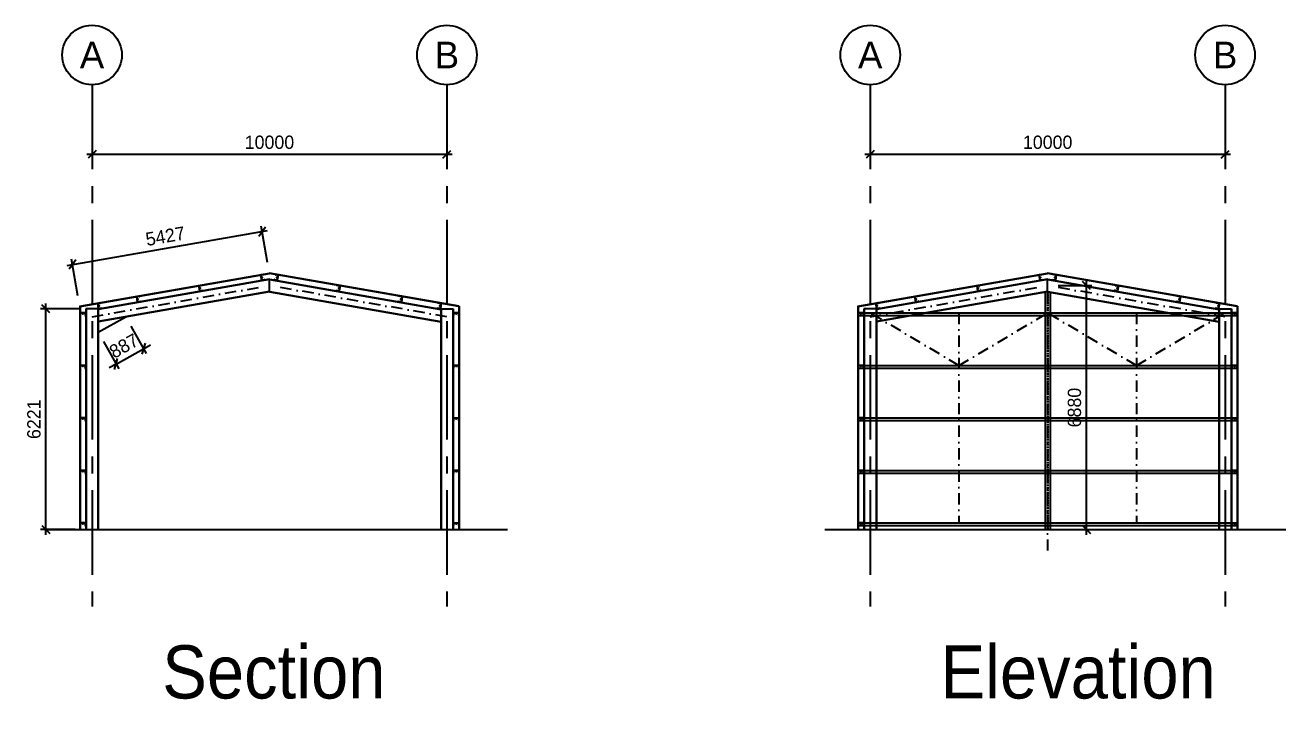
# Model space of a CAD drawing. Header units: millimetres. Extents: x 14826 to 271325, y -311366 to 51265.
# Drawn here: x 132947 to 168466, y -192425 to -173070 of the extents above; entities that cross this region are included whole.
import ezdxf
from ezdxf.enums import TextEntityAlignment as Align

# ---------------------------------------------------------------- set-up
doc = ezdxf.new("R2010")
doc.units = ezdxf.units.MM
for name, pattern in [('CENTER', [50.8, 31.75, -6.35, 6.35, -6.35]), ('DASHDOT', [25.4, 12.7, -6.35, 0, -6.35]), ('Hidden', [7.14375, 4.7625, -2.38125])]:
    doc.linetypes.add(name, pattern=pattern)
for name, color, linetype in [('AFR-STEEL SECTIONS', 3, 'Continuous'), ('AUR-CENTRELINES', 6, 'DASHDOT'), ('AUR-DIMS', 7, 'Continuous'), ('AUR-GRID CIRC', 3, 'Continuous'), ('AUR-GRID TEXT', 2, 'Continuous'), ('AUR-GRIDS', 7, 'CENTER'), ('AUR-SECTIONS', 3, 'Continuous')]:
    doc.layers.add(name, color=color, linetype=linetype)
doc.layers.add('G-ANNO-TEXT', color=7, linetype='Continuous', lineweight=9)
doc.styles.add('Arial_4', font='arial.ttf', dxfattribs={"width": 0.9, "height": 700})
doc.styles.add('ArialN', font='ARIALN.TTF')
doc.dimstyles.new('1-150', dxfattribs={"dimscale": 150, "dimtxt": 2.5, "dimasz": 1.5, "dimexe": 1, "dimexo": 2, "dimgap": 1, "dimtad": 1, "dimdec": 0, "dimzin": 0, "dimdsep": 46, "dimtxsty": 'Standard', "dimblk": 'OBLIQUE', "dimcen": 0, "dimdle": 1, "dimclrd": 7, "dimclre": 7, "dimclrt": 3, "dimadec": 0, "dimazin": 0, "dimtfac": 1, "dimtdec": 0, "dimtix": 1, "dimtmove": 2, "dimatfit": 0, "dimfxl": 6.5, "dimfxlon": 1, "dimtolj": 1, "dimtzin": 0, "dimarcsym": 0})

# ---------------------------------------------------------------- blocks, each defined once
blk = doc.blocks.new('_Oblique')
at = {"color": 0, "linetype": 'ByBlock', "lineweight": -2}
blk.add_line((-0.5, -0.5), (0.5, 0.5), dxfattribs=at)
blk = doc.blocks.new('*D173')
at = {"layer": 'AUR-DIMS', "color": 7, "lineweight": -2, "ltscale": 75, "transparency": 16777216}
for p, q in [((134829, -175908), (134829, -176860)), ((144829, -176403), (144829, -176860)), ((134679, -176710), (144979, -176710))]:
    blk.add_line(p, q, dxfattribs=at)
at = {"layer": 'Defpoints', "color": 0, "ltscale": 75, "transparency": 16777216}
for p in [(134829, -175608), (144829, -176103), (144829, -176710)]:
    blk.add_point(p, dxfattribs=at)
at = {"layer": 'AUR-DIMS', "color": 7, "lineweight": -2, "ltscale": 75, "transparency": 16777216, "xscale": 225, "yscale": 225, "zscale": 225, "rotation": 180}
blk.add_blockref('_Oblique', (134829, -176710), dxfattribs=at)
at = {"layer": 'AUR-DIMS', "color": 7, "lineweight": -2, "ltscale": 75, "transparency": 16777216, "xscale": 225, "yscale": 225, "zscale": 225}
blk.add_blockref('_Oblique', (144829, -176710), dxfattribs=at)
at = {"layer": 'AUR-DIMS', "color": 3, "ltscale": 75, "transparency": 16777216, "insert": (139829, -176372), "char_height": 375, "attachment_point": 5}
blk.add_mtext('\\A1;10000', dxfattribs=at)
blk = doc.blocks.new('*D174')
at = {"layer": 'AUR-DIMS', "color": 7, "lineweight": -2, "ltscale": 75, "transparency": 16777216}
for p, q in [((156756, -175908), (156756, -176860)), ((166756, -176403), (166756, -176860)), ((156606, -176710), (166906, -176710))]:
    blk.add_line(p, q, dxfattribs=at)
at = {"layer": 'Defpoints', "color": 0, "ltscale": 75, "transparency": 16777216}
for p in [(156756, -175608), (166756, -176103), (166756, -176710)]:
    blk.add_point(p, dxfattribs=at)
at = {"layer": 'AUR-DIMS', "color": 7, "lineweight": -2, "ltscale": 75, "transparency": 16777216, "xscale": 225, "yscale": 225, "zscale": 225, "rotation": 180}
blk.add_blockref('_Oblique', (156756, -176710), dxfattribs=at)
at = {"layer": 'AUR-DIMS', "color": 7, "lineweight": -2, "ltscale": 75, "transparency": 16777216, "xscale": 225, "yscale": 225, "zscale": 225}
blk.add_blockref('_Oblique', (166756, -176710), dxfattribs=at)
at = {"layer": 'AUR-DIMS', "color": 3, "ltscale": 75, "transparency": 16777216, "insert": (161756, -176372), "char_height": 375, "attachment_point": 5}
blk.add_mtext('\\A1;10000', dxfattribs=at)
blk = doc.blocks.new('*D180')
at = {"layer": 'AUR-DIMS', "color": 7, "lineweight": -2, "ltscale": 75, "transparency": 16777216}
for p, q in [((134505, -181068), (133380, -181068)), ((133530, -187439), (133530, -180918)), ((134353, -187289), (133380, -187289))]:
    blk.add_line(p, q, dxfattribs=at)
at = {"layer": 'Defpoints', "color": 0, "ltscale": 75, "transparency": 16777216}
for p in [(133530, -181068), (134829, -181068), (134653, -187289)]:
    blk.add_point(p, dxfattribs=at)
at = {"layer": 'AUR-DIMS', "color": 7, "lineweight": -2, "ltscale": 75, "transparency": 16777216, "xscale": 225, "yscale": 225, "zscale": 225}
for p, rotation in [((133530, -181068), 90), ((133530, -187289), 270)]:
    blk.add_blockref('_Oblique', p, dxfattribs=dict(at, rotation=rotation))
at = {"layer": 'AUR-DIMS', "color": 3, "ltscale": 75, "transparency": 16777216, "insert": (133193, -184178), "char_height": 375, "attachment_point": 5, "rotation": 90}
blk.add_mtext('\\A1;6221', dxfattribs=at)
blk = doc.blocks.new('*D181')
at = {"layer": 'AUR-DIMS', "color": 7, "lineweight": -2, "ltscale": 75, "transparency": 16777216}
for p, q in [((162056, -180409), (162999, -180409)), ((162849, -187439), (162849, -180259)), ((162129, -187289), (162999, -187289))]:
    blk.add_line(p, q, dxfattribs=at)
at = {"layer": 'Defpoints', "color": 0, "ltscale": 75, "transparency": 16777216}
for p in [(161756, -180409), (162849, -180409), (161829, -187289)]:
    blk.add_point(p, dxfattribs=at)
at = {"layer": 'AUR-DIMS', "color": 7, "lineweight": -2, "ltscale": 75, "transparency": 16777216, "xscale": 225, "yscale": 225, "zscale": 225}
for p, rotation in [((162849, -180409), 90), ((162849, -187289), 270)]:
    blk.add_blockref('_Oblique', p, dxfattribs=dict(at, rotation=rotation))
at = {"layer": 'AUR-DIMS', "color": 3, "ltscale": 75, "transparency": 16777216, "insert": (162512, -183849), "char_height": 375, "attachment_point": 5, "rotation": 90}
blk.add_mtext('\\A1;6880', dxfattribs=at)
blk = doc.blocks.new('*D184')
at = {"layer": 'AUR-DIMS', "color": 7, "lineweight": -2, "ltscale": 75, "transparency": 16777216}
for p, q in [((135925, -181556), (136354, -182321)), ((135152, -181989), (135580, -182754)), ((135507, -182623), (136280, -182190)), ((136280, -182190), (136477, -182081)), ((135507, -182623), (135310, -182733))]:
    blk.add_line(p, q, dxfattribs=at)
at = {"layer": 'Defpoints', "color": 0, "ltscale": 75, "transparency": 16777216}
for p in [(135779, -181295), (135005, -181728), (136280, -182190)]:
    blk.add_point(p, dxfattribs=at)
at = {"layer": 'AUR-DIMS', "color": 7, "lineweight": -2, "ltscale": 75, "transparency": 16777216, "xscale": 225, "yscale": 225, "zscale": 225}
for p, rotation in [((136280, -182190), 209.2401243243842), ((135507, -182623), 29.24012432438418)]:
    blk.add_blockref('_Oblique', p, dxfattribs=dict(at, rotation=rotation))
at = {"layer": 'AUR-DIMS', "color": 3, "ltscale": 75, "transparency": 16777216, "insert": (135729, -182112), "char_height": 375, "attachment_point": 5, "rotation": 29.2401}
blk.add_mtext('\\A1;887', dxfattribs=at)
blk = doc.blocks.new('*D187')
at = {"layer": 'AUR-DIMS', "color": 7, "lineweight": -2, "ltscale": 75, "transparency": 16777216}
for p, q in [((134131, -179844), (139772, -178859)), ((139778, -179762), (139599, -178737)), ((134432, -180695), (134253, -179670))]:
    blk.add_line(p, q, dxfattribs=at)
at = {"layer": 'Defpoints', "color": 0, "ltscale": 75, "transparency": 16777216}
for p in [(139625, -178885), (139829, -180058), (134483, -180991)]:
    blk.add_point(p, dxfattribs=at)
at = {"layer": 'AUR-DIMS', "color": 7, "lineweight": -2, "ltscale": 75, "transparency": 16777216, "xscale": 225, "yscale": 225, "zscale": 225}
for p, rotation in [((139625, -178885), 9.901306340445359), ((134279, -179818), 189.9013063404454)]:
    blk.add_blockref('_Oblique', p, dxfattribs=dict(at, rotation=rotation))
at = {"layer": 'AUR-DIMS', "color": 3, "ltscale": 75, "transparency": 16777216, "insert": (136894, -179019), "char_height": 375, "attachment_point": 5, "rotation": 9.9013}
blk.add_mtext('\\A1;5427', dxfattribs=at)

msp = doc.modelspace()

# ---------------------------------------------------------------- linework, layer by layer
at = {"color": 1}
for p, q in [((134483.3, -180990.9), (139829.3, -180057.7)), ((134493.3, -180999.3), (139829.3, -180067.9)), ((145175.3, -180990.9), (139829.3, -180057.7)), ((145165.3, -180999.3), (139829.3, -180067.9)), ((156410.4, -180990.9), (161756.4, -180057.7)), ((156420.4, -180999.3), (161756.4, -180067.9)), ((167102.4, -180990.9), (161756.4, -180057.7)), ((167092.4, -180999.3), (161756.4, -180067.9)), ((134483.3, -180990.9), (134483.3, -187288.9)), ((134493.3, -180999.3), (134493.3, -187288.9)), ((145165.3, -180999.3), (145165.3, -187288.9)), ((145175.3, -180990.9), (145175.3, -187288.9)), ((156410.4, -180990.9), (156410.4, -187288.9)), ((156420.4, -180999.3), (156420.4, -187288.9)), ((167092.4, -180999.3), (167092.4, -187288.9)), ((167102.4, -180990.9), (167102.4, -187288.9)), ((135005.3, -181727.7), (135778.9, -181294.6)), ((156425.4, -181180.4), (167087.4, -181180.4)), ((156425.4, -181255.4), (167087.4, -181255.4)), ((156425.4, -182660.7), (167087.4, -182660.7)), ((156425.4, -182735.7), (167087.4, -182735.7)), ((156425.4, -184140.9), (167087.4, -184140.9)), ((156425.4, -184215.9), (167087.4, -184215.9)), ((156425.4, -185621.2), (167087.4, -185621.2)), ((156425.4, -185696.2), (167087.4, -185696.2)), ((156425.4, -187101.4), (167087.4, -187101.4)), ((156425.4, -187176.4), (167087.4, -187176.4))]:
    msp.add_line(p, q, dxfattribs=at)
at = {"layer": 'AFR-STEEL SECTIONS', "color": 3, "linetype": 'Continuous'}
for p, q in [((139829.3, -180230.3), (135005.3, -181072.3)), ((139829.3, -180240.2), (135005.3, -181082.2)), ((137837.9, -180420.6), (137862, -180558.5)), ((137864, -180558.1), (137839.9, -180420.2)), ((137906, -180403.6), (137842, -180414.8)), ((137842.3, -180416.8), (137906.4, -180405.6)), ((137909.8, -180408), (137912.4, -180422.8)), ((137914.4, -180422.4), (137911.8, -180407.7)), ((137912.4, -180422.8), (137914.4, -180422.4)), ((139588, -180115.1), (139612.1, -180253)), ((139614, -180252.7), (139590, -180114.7)), ((139656.1, -180098.1), (139592.1, -180109.3)), ((139592.4, -180111.3), (139656.4, -180100.1)), ((139681.5, -180243.9), (139617.5, -180255.1)), ((139617.9, -180257.1), (139681.9, -180245.9)), ((139659.9, -180102.5), (139662.5, -180117.3)), ((139664.5, -180117), (139661.9, -180102.2)), ((139662.5, -180117.3), (139664.5, -180117)), ((139683.4, -180225.3), (139681.4, -180225.7)), ((139681.4, -180225.7), (139684, -180240.5)), ((139686, -180240.1), (139683.4, -180225.3)), ((139829.3, -180230.3), (144653.3, -181072.3)), ((139829.3, -180587.6), (139829.3, -180230.3)), ((139829.3, -180240.2), (144653.3, -181082.2)), ((139972.7, -180240.1), (139975.3, -180225.3)), ((139977.3, -180225.7), (139974.7, -180240.5)), ((139975.3, -180225.3), (139977.3, -180225.7)), ((140040.8, -180257.1), (139976.8, -180245.9)), ((139977.1, -180243.9), (140041.2, -180255.1)), ((139994.2, -180117), (139996.8, -180102.2)), ((139996.2, -180117.3), (139994.2, -180117)), ((139998.8, -180102.5), (139996.2, -180117.3)), ((140066.3, -180111.3), (140002.2, -180100.1)), ((140002.6, -180098.1), (140066.6, -180109.3)), ((140044.6, -180252.7), (140068.7, -180114.7)), ((140070.7, -180115.1), (140046.6, -180253)), ((141744.3, -180422.4), (141746.9, -180407.7)), ((141746.2, -180422.8), (141744.3, -180422.4)), ((141748.8, -180408), (141746.2, -180422.8)), ((141816.3, -180416.8), (141752.3, -180405.6)), ((141752.6, -180403.6), (141816.7, -180414.8)), ((141794.7, -180558.1), (141818.8, -180420.2)), ((141820.7, -180420.6), (141796.7, -180558.5)), ((161756.4, -180230.3), (156932.4, -181072.3)), ((161756.4, -180240.2), (156932.4, -181082.2)), ((159765, -180420.6), (159789, -180558.5)), ((159791, -180558.1), (159766.9, -180420.2)), ((159833.1, -180403.6), (159769, -180414.8)), ((159769.4, -180416.8), (159833.4, -180405.6)), ((159836.9, -180408), (159839.4, -180422.8)), ((159841.4, -180422.4), (159838.8, -180407.7)), ((159839.4, -180422.8), (159841.4, -180422.4)), ((161515, -180115.1), (161539.1, -180253)), ((161541.1, -180252.7), (161517, -180114.7)), ((161583.1, -180098.1), (161519.1, -180109.3)), ((161519.4, -180111.3), (161583.5, -180100.1)), ((161608.6, -180243.9), (161544.5, -180255.1)), ((161544.9, -180257.1), (161608.9, -180245.9)), ((161586.9, -180102.5), (161589.5, -180117.3)), ((161591.5, -180117), (161588.9, -180102.2)), ((161589.5, -180117.3), (161591.5, -180117)), ((161610.4, -180225.3), (161608.4, -180225.7)), ((161608.4, -180225.7), (161611, -180240.5)), ((161613, -180240.1), (161610.4, -180225.3)), ((161756.4, -180230.3), (166580.4, -181072.3)), ((161756.4, -180587.6), (161756.4, -180230.3)), ((161756.4, -180240.2), (166580.4, -181082.2)), ((161899.7, -180240.1), (161902.3, -180225.3)), ((161904.3, -180225.7), (161901.7, -180240.5)), ((161902.3, -180225.3), (161904.3, -180225.7)), ((161967.8, -180257.1), (161903.8, -180245.9)), ((161904.1, -180243.9), (161968.2, -180255.1)), ((161921.2, -180117), (161923.8, -180102.2)), ((161923.2, -180117.3), (161921.2, -180117)), ((161925.8, -180102.5), (161923.2, -180117.3)), ((161993.3, -180111.3), (161929.3, -180100.1)), ((161929.6, -180098.1), (161993.6, -180109.3)), ((161971.7, -180252.7), (161995.7, -180114.7)), ((161997.7, -180115.1), (161973.6, -180253)), ((163671.3, -180422.4), (163673.9, -180407.7)), ((163673.3, -180422.8), (163671.3, -180422.4)), ((163675.8, -180408), (163673.3, -180422.8)), ((163743.4, -180416.8), (163679.3, -180405.6)), ((163679.7, -180403.6), (163743.7, -180414.8)), ((163721.7, -180558.1), (163745.8, -180420.2)), ((163747.8, -180420.6), (163723.7, -180558.5)), ((139829.3, -180577.8), (135005.3, -181419.8)), ((139829.3, -180587.6), (135005.3, -181429.7)), ((136087.6, -180726.1), (136111.7, -180864)), ((136113.7, -180863.7), (136089.6, -180725.7)), ((136155.7, -180709.1), (136091.7, -180720.3)), ((136092.1, -180722.3), (136156.1, -180711.1)), ((136159.6, -180713.5), (136162.1, -180728.3)), ((136164.1, -180728), (136161.5, -180713.2)), ((136162.1, -180728.3), (136164.1, -180728)), ((137931.5, -180549.4), (137867.4, -180560.6)), ((137867.8, -180562.5), (137931.8, -180551.4)), ((137933.3, -180530.8), (137931.3, -180531.2)), ((137931.3, -180531.2), (137933.9, -180545.9)), ((137935.9, -180545.6), (137933.3, -180530.8)), ((139829.3, -180577.8), (144653.3, -181419.8)), ((139829.3, -180587.6), (144653.3, -181429.7)), ((141722.8, -180545.6), (141725.4, -180530.8)), ((141727.3, -180531.2), (141724.8, -180545.9)), ((141725.4, -180530.8), (141727.3, -180531.2)), ((141790.9, -180562.5), (141726.8, -180551.4)), ((141727.2, -180549.4), (141791.2, -180560.6)), ((143494.6, -180728), (143497.1, -180713.2)), ((143496.5, -180728.3), (143494.6, -180728)), ((143499.1, -180713.5), (143496.5, -180728.3)), ((143566.6, -180722.3), (143502.6, -180711.1)), ((143502.9, -180709.1), (143567, -180720.3)), ((143545, -180863.7), (143569.1, -180725.7)), ((143571, -180726.1), (143547, -180864)), ((161756.4, -180577.8), (156932.4, -181419.8)), ((161756.4, -180587.6), (156932.4, -181429.7)), ((158014.7, -180726.1), (158038.7, -180864)), ((158040.7, -180863.7), (158016.6, -180725.7)), ((158082.8, -180709.1), (158018.7, -180720.3)), ((158019.1, -180722.3), (158083.1, -180711.1)), ((158086.6, -180713.5), (158089.2, -180728.3)), ((158091.1, -180728), (158088.6, -180713.2)), ((158089.2, -180728.3), (158091.1, -180728)), ((159858.5, -180549.4), (159794.5, -180560.6)), ((159794.8, -180562.5), (159858.8, -180551.4)), ((159860.3, -180530.8), (159858.4, -180531.2)), ((159858.4, -180531.2), (159860.9, -180545.9)), ((159862.9, -180545.6), (159860.3, -180530.8)), ((161683.3, -180600.4), (161683.3, -187288.9)), ((161756.4, -180577.8), (166580.4, -181419.8)), ((161756.4, -180587.6), (166580.4, -181429.7)), ((161829.4, -180600.4), (161829.4, -187288.9)), ((163649.8, -180545.6), (163652.4, -180530.8)), ((163654.4, -180531.2), (163651.8, -180545.9)), ((163652.4, -180530.8), (163654.4, -180531.2)), ((163717.9, -180562.5), (163653.9, -180551.4)), ((163654.2, -180549.4), (163718.2, -180560.6)), ((165421.6, -180728), (165424.2, -180713.2)), ((165423.6, -180728.3), (165421.6, -180728)), ((165426.1, -180713.5), (165423.6, -180728.3)), ((165493.6, -180722.3), (165429.6, -180711.1)), ((165429.9, -180709.1), (165494, -180720.3)), ((165472, -180863.7), (165496.1, -180725.7)), ((165498, -180726.1), (165474, -180864)), ((134653.3, -181067.9), (134653.3, -187288.9)), ((135005.3, -181067.9), (134653.3, -181067.9)), ((134663, -181067.9), (134663, -187288.9)), ((134990, -180917.7), (135014.1, -181055.6)), ((135016, -181055.3), (134992, -180917.3)), ((135058.1, -180900.7), (134994.1, -180911.9)), ((134994.4, -180913.9), (135058.4, -180902.7)), ((134995.6, -181067.9), (134995.6, -187288.9)), ((135005.3, -181067.9), (135005.3, -187288.9)), ((135083.5, -181046.5), (135019.5, -181057.7)), ((135019.8, -181059.7), (135083.9, -181048.5)), ((135061.9, -180905.1), (135064.5, -180919.9)), ((135066.4, -180919.6), (135063.9, -180904.8)), ((135064.5, -180919.9), (135066.4, -180919.6)), ((135085.4, -181027.9), (135083.4, -181028.3)), ((135083.4, -181028.3), (135086, -181043)), ((135087.9, -181042.7), (135085.4, -181027.9)), ((136181.2, -180854.9), (136117.2, -180866.1)), ((136117.5, -180868.1), (136181.5, -180856.9)), ((136183, -180836.3), (136181.1, -180836.7)), ((136181.1, -180836.7), (136183.6, -180851.4)), ((136185.6, -180851.1), (136183, -180836.3)), ((143473.1, -180851.1), (143475.6, -180836.3)), ((143477.6, -180836.7), (143475, -180851.4)), ((143475.6, -180836.3), (143477.6, -180836.7)), ((143541.2, -180868.1), (143477.1, -180856.9)), ((143477.5, -180854.9), (143541.5, -180866.1)), ((144570.7, -181042.7), (144573.3, -181027.9)), ((144575.3, -181028.3), (144572.7, -181043)), ((144573.3, -181027.9), (144575.3, -181028.3)), ((144638.8, -181059.7), (144574.8, -181048.5)), ((144575.1, -181046.5), (144639.2, -181057.7)), ((144592.2, -180919.6), (144594.8, -180904.8)), ((144594.2, -180919.9), (144592.2, -180919.6)), ((144596.8, -180905.1), (144594.2, -180919.9)), ((144664.3, -180913.9), (144600.2, -180902.7)), ((144600.6, -180900.7), (144664.6, -180911.9)), ((144642.6, -181055.3), (144666.7, -180917.3)), ((144668.7, -180917.7), (144644.6, -181055.6)), ((144653.3, -181067.9), (144653.3, -187288.9)), ((144653.3, -181067.9), (145005.3, -181067.9)), ((144663, -181067.9), (144663, -187288.9)), ((144995.6, -181067.9), (144995.6, -187288.9)), ((145005.3, -181067.9), (145005.3, -187288.9)), ((156580.4, -181067.9), (156580.4, -187288.9)), ((156932.4, -181067.9), (156580.4, -181067.9)), ((156590.1, -181067.9), (156590.1, -187288.9)), ((156917, -180917.7), (156941.1, -181055.6)), ((156943, -181055.3), (156919, -180917.3)), ((156985.1, -180900.7), (156921.1, -180911.9)), ((156921.4, -180913.9), (156985.4, -180902.7)), ((156922.7, -181067.9), (156922.7, -187288.9)), ((156932.4, -181067.9), (156932.4, -187288.9)), ((157010.6, -181046.5), (156946.5, -181057.7)), ((156946.9, -181059.7), (157010.9, -181048.5)), ((156988.9, -180905.1), (156991.5, -180919.9)), ((156993.5, -180919.6), (156990.9, -180904.8)), ((156991.5, -180919.9), (156993.5, -180919.6)), ((157012.4, -181027.9), (157010.4, -181028.3)), ((157010.4, -181028.3), (157013, -181043)), ((157015, -181042.7), (157012.4, -181027.9)), ((158108.2, -180854.9), (158044.2, -180866.1)), ((158044.5, -180868.1), (158108.6, -180856.9)), ((158110, -180836.3), (158108.1, -180836.7)), ((158108.1, -180836.7), (158110.7, -180851.4)), ((158112.6, -180851.1), (158110, -180836.3)), ((165400.1, -180851.1), (165402.7, -180836.3)), ((165404.6, -180836.7), (165402.1, -180851.4)), ((165402.7, -180836.3), (165404.6, -180836.7)), ((165468.2, -180868.1), (165404.2, -180856.9)), ((165404.5, -180854.9), (165468.5, -180866.1)), ((166497.8, -181042.7), (166500.3, -181027.9)), ((166502.3, -181028.3), (166499.7, -181043)), ((166500.3, -181027.9), (166502.3, -181028.3)), ((166565.9, -181059.7), (166501.8, -181048.5)), ((166502.2, -181046.5), (166566.2, -181057.7)), ((166519.2, -180919.6), (166521.8, -180904.8)), ((166521.2, -180919.9), (166519.2, -180919.6)), ((166523.8, -180905.1), (166521.2, -180919.9)), ((166591.3, -180913.9), (166527.3, -180902.7)), ((166527.6, -180900.7), (166591.6, -180911.9)), ((166569.7, -181055.3), (166593.7, -180917.3)), ((166595.7, -180917.7), (166571.6, -181055.6)), ((166580.4, -181067.9), (166580.4, -187288.9)), ((166580.4, -181067.9), (166932.4, -181067.9)), ((166590.1, -181067.9), (166590.1, -187288.9)), ((166922.7, -181067.9), (166922.7, -187288.9)), ((166932.4, -181067.9), (166932.4, -187288.9)), ((134493.3, -181185.4), (134493.3, -181250.4)), ((134495.3, -181250.4), (134495.3, -181185.4)), ((134638.3, -181180.4), (134498.3, -181180.4)), ((134498.3, -181182.4), (134638.3, -181182.4)), ((134513.3, -181253.4), (134498.3, -181253.4)), ((134498.3, -181255.4), (134513.3, -181255.4)), ((134513.3, -181255.4), (134513.3, -181253.4)), ((134638.3, -181253.4), (134623.3, -181253.4)), ((134623.3, -181253.4), (134623.3, -181255.4)), ((134623.3, -181255.4), (134638.3, -181255.4)), ((134641.3, -181185.4), (134641.3, -181250.4)), ((134643.3, -181250.4), (134643.3, -181185.4)), ((145015.3, -181250.4), (145015.3, -181185.4)), ((145017.3, -181185.4), (145017.3, -181250.4)), ((145020.3, -181180.4), (145160.3, -181180.4)), ((145160.3, -181182.4), (145020.3, -181182.4)), ((145020.3, -181253.4), (145035.3, -181253.4)), ((145035.3, -181255.4), (145020.3, -181255.4)), ((145035.3, -181253.4), (145035.3, -181255.4)), ((145145.3, -181255.4), (145145.3, -181253.4)), ((145145.3, -181253.4), (145160.3, -181253.4)), ((145160.3, -181255.4), (145145.3, -181255.4)), ((145163.3, -181250.4), (145163.3, -181185.4)), ((145165.3, -181185.4), (145165.3, -181250.4)), ((156420.4, -181185.4), (156420.4, -181250.4)), ((156422.4, -181250.4), (156422.4, -181185.4)), ((156565.4, -181180.4), (156425.4, -181180.4)), ((156425.4, -181182.4), (156565.4, -181182.4)), ((156440.4, -181253.4), (156425.4, -181253.4)), ((156425.4, -181255.4), (156440.4, -181255.4)), ((156440.4, -181255.4), (156440.4, -181253.4)), ((156565.4, -181253.4), (156550.4, -181253.4)), ((156550.4, -181253.4), (156550.4, -181255.4)), ((156550.4, -181255.4), (156565.4, -181255.4)), ((156568.4, -181185.4), (156568.4, -181250.4)), ((156570.4, -181250.4), (156570.4, -181185.4)), ((166942.4, -181250.4), (166942.4, -181185.4)), ((166944.4, -181185.4), (166944.4, -181250.4)), ((166947.4, -181180.4), (167087.4, -181180.4)), ((167087.4, -181182.4), (166947.4, -181182.4)), ((166947.4, -181253.4), (166962.4, -181253.4)), ((166962.4, -181255.4), (166947.4, -181255.4)), ((166962.4, -181253.4), (166962.4, -181255.4)), ((167072.4, -181255.4), (167072.4, -181253.4)), ((167072.4, -181253.4), (167087.4, -181253.4)), ((167087.4, -181255.4), (167072.4, -181255.4)), ((167090.4, -181250.4), (167090.4, -181185.4)), ((167092.4, -181185.4), (167092.4, -181250.4)), ((134493.3, -182665.7), (134493.3, -182730.7)), ((134495.3, -182730.7), (134495.3, -182665.7)), ((134638.3, -182660.7), (134498.3, -182660.7)), ((134498.3, -182662.7), (134638.3, -182662.7)), ((134513.3, -182733.7), (134498.3, -182733.7)), ((134498.3, -182735.7), (134513.3, -182735.7)), ((134513.3, -182735.7), (134513.3, -182733.7)), ((134638.3, -182733.7), (134623.3, -182733.7)), ((134623.3, -182733.7), (134623.3, -182735.7)), ((134623.3, -182735.7), (134638.3, -182735.7)), ((134641.3, -182665.7), (134641.3, -182730.7)), ((134643.3, -182730.7), (134643.3, -182665.7)), ((145015.3, -182730.7), (145015.3, -182665.7)), ((145017.3, -182665.7), (145017.3, -182730.7)), ((145020.3, -182660.7), (145160.3, -182660.7)), ((145160.3, -182662.7), (145020.3, -182662.7)), ((145020.3, -182733.7), (145035.3, -182733.7)), ((145035.3, -182735.7), (145020.3, -182735.7)), ((145035.3, -182733.7), (145035.3, -182735.7)), ((145145.3, -182735.7), (145145.3, -182733.7)), ((145145.3, -182733.7), (145160.3, -182733.7)), ((145160.3, -182735.7), (145145.3, -182735.7)), ((145163.3, -182730.7), (145163.3, -182665.7)), ((145165.3, -182665.7), (145165.3, -182730.7)), ((156420.4, -182665.7), (156420.4, -182730.7)), ((156422.4, -182730.7), (156422.4, -182665.7)), ((156565.4, -182660.7), (156425.4, -182660.7)), ((156425.4, -182662.7), (156565.4, -182662.7)), ((156440.4, -182733.7), (156425.4, -182733.7)), ((156425.4, -182735.7), (156440.4, -182735.7)), ((156440.4, -182735.7), (156440.4, -182733.7)), ((156565.4, -182733.7), (156550.4, -182733.7)), ((156550.4, -182733.7), (156550.4, -182735.7)), ((156550.4, -182735.7), (156565.4, -182735.7)), ((156568.4, -182665.7), (156568.4, -182730.7)), ((156570.4, -182730.7), (156570.4, -182665.7)), ((166942.4, -182730.7), (166942.4, -182665.7)), ((166944.4, -182665.7), (166944.4, -182730.7)), ((166947.4, -182660.7), (167087.4, -182660.7)), ((167087.4, -182662.7), (166947.4, -182662.7)), ((166947.4, -182733.7), (166962.4, -182733.7)), ((166962.4, -182735.7), (166947.4, -182735.7)), ((166962.4, -182733.7), (166962.4, -182735.7)), ((167072.4, -182735.7), (167072.4, -182733.7)), ((167072.4, -182733.7), (167087.4, -182733.7)), ((167087.4, -182735.7), (167072.4, -182735.7)), ((167090.4, -182730.7), (167090.4, -182665.7)), ((167092.4, -182665.7), (167092.4, -182730.7)), ((134493.3, -184145.9), (134493.3, -184210.9)), ((134495.3, -184210.9), (134495.3, -184145.9)), ((134638.3, -184140.9), (134498.3, -184140.9)), ((134498.3, -184142.9), (134638.3, -184142.9)), ((134513.3, -184213.9), (134498.3, -184213.9)), ((134498.3, -184215.9), (134513.3, -184215.9)), ((134513.3, -184215.9), (134513.3, -184213.9)), ((134638.3, -184213.9), (134623.3, -184213.9)), ((134623.3, -184213.9), (134623.3, -184215.9)), ((134623.3, -184215.9), (134638.3, -184215.9)), ((134641.3, -184145.9), (134641.3, -184210.9)), ((134643.3, -184210.9), (134643.3, -184145.9)), ((145015.3, -184210.9), (145015.3, -184145.9)), ((145017.3, -184145.9), (145017.3, -184210.9)), ((145020.3, -184140.9), (145160.3, -184140.9)), ((145160.3, -184142.9), (145020.3, -184142.9)), ((145020.3, -184213.9), (145035.3, -184213.9)), ((145035.3, -184215.9), (145020.3, -184215.9)), ((145035.3, -184213.9), (145035.3, -184215.9)), ((145145.3, -184215.9), (145145.3, -184213.9)), ((145145.3, -184213.9), (145160.3, -184213.9)), ((145160.3, -184215.9), (145145.3, -184215.9)), ((145163.3, -184210.9), (145163.3, -184145.9)), ((145165.3, -184145.9), (145165.3, -184210.9)), ((156420.4, -184145.9), (156420.4, -184210.9)), ((156422.4, -184210.9), (156422.4, -184145.9)), ((156565.4, -184140.9), (156425.4, -184140.9)), ((156425.4, -184142.9), (156565.4, -184142.9)), ((156440.4, -184213.9), (156425.4, -184213.9)), ((156425.4, -184215.9), (156440.4, -184215.9)), ((156440.4, -184215.9), (156440.4, -184213.9)), ((156565.4, -184213.9), (156550.4, -184213.9)), ((156550.4, -184213.9), (156550.4, -184215.9)), ((156550.4, -184215.9), (156565.4, -184215.9)), ((156568.4, -184145.9), (156568.4, -184210.9)), ((156570.4, -184210.9), (156570.4, -184145.9)), ((166942.4, -184210.9), (166942.4, -184145.9)), ((166944.4, -184145.9), (166944.4, -184210.9)), ((166947.4, -184140.9), (167087.4, -184140.9)), ((167087.4, -184142.9), (166947.4, -184142.9)), ((166947.4, -184213.9), (166962.4, -184213.9)), ((166962.4, -184215.9), (166947.4, -184215.9)), ((166962.4, -184213.9), (166962.4, -184215.9)), ((167072.4, -184215.9), (167072.4, -184213.9)), ((167072.4, -184213.9), (167087.4, -184213.9)), ((167087.4, -184215.9), (167072.4, -184215.9)), ((167090.4, -184210.9), (167090.4, -184145.9)), ((167092.4, -184145.9), (167092.4, -184210.9)), ((134493.3, -185626.2), (134493.3, -185691.2)), ((134495.3, -185691.2), (134495.3, -185626.2)), ((134638.3, -185621.2), (134498.3, -185621.2)), ((134498.3, -185623.2), (134638.3, -185623.2)), ((134513.3, -185694.2), (134498.3, -185694.2)), ((134498.3, -185696.2), (134513.3, -185696.2)), ((134513.3, -185696.2), (134513.3, -185694.2)), ((134638.3, -185694.2), (134623.3, -185694.2)), ((134623.3, -185694.2), (134623.3, -185696.2)), ((134623.3, -185696.2), (134638.3, -185696.2)), ((134641.3, -185626.2), (134641.3, -185691.2)), ((134643.3, -185691.2), (134643.3, -185626.2)), ((145015.3, -185691.2), (145015.3, -185626.2)), ((145017.3, -185626.2), (145017.3, -185691.2)), ((145020.3, -185621.2), (145160.3, -185621.2)), ((145160.3, -185623.2), (145020.3, -185623.2)), ((145020.3, -185694.2), (145035.3, -185694.2)), ((145035.3, -185696.2), (145020.3, -185696.2)), ((145035.3, -185694.2), (145035.3, -185696.2)), ((145145.3, -185696.2), (145145.3, -185694.2)), ((145145.3, -185694.2), (145160.3, -185694.2)), ((145160.3, -185696.2), (145145.3, -185696.2)), ((145163.3, -185691.2), (145163.3, -185626.2)), ((145165.3, -185626.2), (145165.3, -185691.2)), ((156420.4, -185626.2), (156420.4, -185691.2)), ((156422.4, -185691.2), (156422.4, -185626.2)), ((156565.4, -185621.2), (156425.4, -185621.2)), ((156425.4, -185623.2), (156565.4, -185623.2)), ((156440.4, -185694.2), (156425.4, -185694.2)), ((156425.4, -185696.2), (156440.4, -185696.2)), ((156440.4, -185696.2), (156440.4, -185694.2)), ((156565.4, -185694.2), (156550.4, -185694.2)), ((156550.4, -185694.2), (156550.4, -185696.2)), ((156550.4, -185696.2), (156565.4, -185696.2)), ((156568.4, -185626.2), (156568.4, -185691.2)), ((156570.4, -185691.2), (156570.4, -185626.2)), ((166942.4, -185691.2), (166942.4, -185626.2)), ((166944.4, -185626.2), (166944.4, -185691.2)), ((166947.4, -185621.2), (167087.4, -185621.2)), ((167087.4, -185623.2), (166947.4, -185623.2)), ((166947.4, -185694.2), (166962.4, -185694.2)), ((166962.4, -185696.2), (166947.4, -185696.2)), ((166962.4, -185694.2), (166962.4, -185696.2)), ((167072.4, -185696.2), (167072.4, -185694.2)), ((167072.4, -185694.2), (167087.4, -185694.2)), ((167087.4, -185696.2), (167072.4, -185696.2)), ((167090.4, -185691.2), (167090.4, -185626.2)), ((167092.4, -185626.2), (167092.4, -185691.2)), ((134493.3, -187106.4), (134493.3, -187171.4)), ((134495.3, -187171.4), (134495.3, -187106.4)), ((134638.3, -187101.4), (134498.3, -187101.4)), ((134498.3, -187103.4), (134638.3, -187103.4)), ((134513.3, -187174.4), (134498.3, -187174.4)), ((134498.3, -187176.4), (134513.3, -187176.4)), ((134513.3, -187176.4), (134513.3, -187174.4)), ((134638.3, -187174.4), (134623.3, -187174.4)), ((134623.3, -187174.4), (134623.3, -187176.4)), ((134623.3, -187176.4), (134638.3, -187176.4)), ((134641.3, -187106.4), (134641.3, -187171.4)), ((134643.3, -187171.4), (134643.3, -187106.4)), ((145015.3, -187171.4), (145015.3, -187106.4)), ((145017.3, -187106.4), (145017.3, -187171.4)), ((145020.3, -187101.4), (145160.3, -187101.4)), ((145160.3, -187103.4), (145020.3, -187103.4)), ((145020.3, -187174.4), (145035.3, -187174.4)), ((145035.3, -187176.4), (145020.3, -187176.4)), ((145035.3, -187174.4), (145035.3, -187176.4)), ((145145.3, -187176.4), (145145.3, -187174.4)), ((145145.3, -187174.4), (145160.3, -187174.4)), ((145160.3, -187176.4), (145145.3, -187176.4)), ((145163.3, -187171.4), (145163.3, -187106.4)), ((145165.3, -187106.4), (145165.3, -187171.4)), ((156420.4, -187106.4), (156420.4, -187171.4)), ((156422.4, -187171.4), (156422.4, -187106.4)), ((156565.4, -187101.4), (156425.4, -187101.4)), ((156425.4, -187103.4), (156565.4, -187103.4)), ((156440.4, -187174.4), (156425.4, -187174.4)), ((156425.4, -187176.4), (156440.4, -187176.4)), ((156440.4, -187176.4), (156440.4, -187174.4)), ((156565.4, -187174.4), (156550.4, -187174.4)), ((156550.4, -187174.4), (156550.4, -187176.4)), ((156550.4, -187176.4), (156565.4, -187176.4)), ((156568.4, -187106.4), (156568.4, -187171.4)), ((156570.4, -187171.4), (156570.4, -187106.4)), ((166942.4, -187171.4), (166942.4, -187106.4)), ((166944.4, -187106.4), (166944.4, -187171.4)), ((166947.4, -187101.4), (167087.4, -187101.4)), ((167087.4, -187103.4), (166947.4, -187103.4)), ((166947.4, -187174.4), (166962.4, -187174.4)), ((166962.4, -187176.4), (166947.4, -187176.4)), ((166962.4, -187174.4), (166962.4, -187176.4)), ((167072.4, -187176.4), (167072.4, -187174.4)), ((167072.4, -187174.4), (167087.4, -187174.4)), ((167087.4, -187176.4), (167072.4, -187176.4)), ((167090.4, -187171.4), (167090.4, -187106.4)), ((167092.4, -187106.4), (167092.4, -187171.4))]:
    msp.add_line(p, q, dxfattribs=at)
for centre, radius, start, end in [((137842.9, -180419.7), 5, 99.90131, 189.90131), ((137842.9, -180419.7), 3, 99.90131, 189.90131), ((137906.9, -180408.5), 5, 9.90131, 99.90131), ((137906.9, -180408.5), 3, 9.90131, 99.90131), ((139592.9, -180114.2), 5, 99.90131, 189.90131), ((139592.9, -180114.2), 3, 99.90131, 189.90131), ((139617, -180252.1), 5, 189.90131, 279.90131), ((139617, -180252.1), 3, 189.90131, 279.90131), ((139657, -180103.1), 5, 9.90131, 99.90131), ((139657, -180103.1), 3, 9.90131, 99.90131), ((139681, -180241), 3, 279.90131, 9.90131), ((139681, -180241), 5, 279.90131, 9.90131), ((139977.6, -180241), 5, 170.09869, 260.09869), ((139977.6, -180241), 3, 170.09869, 260.09869), ((140001.7, -180103.1), 5, 80.09869, 170.09869), ((140001.7, -180103.1), 3, 80.09869, 170.09869), ((140041.7, -180252.1), 5, 260.09869, 350.09869), ((140041.7, -180252.1), 3, 260.09869, 350.09869), ((140065.7, -180114.2), 3, 350.09869, 80.09869), ((140065.7, -180114.2), 5, 350.09869, 80.09869), ((141751.8, -180408.5), 5, 80.09869, 170.09869), ((141751.8, -180408.5), 3, 80.09869, 170.09869), ((141815.8, -180419.7), 3, 350.09869, 80.09869), ((141815.8, -180419.7), 5, 350.09869, 80.09869), ((159769.9, -180419.7), 5, 99.90131, 189.90131), ((159769.9, -180419.7), 3, 99.90131, 189.90131), ((159833.9, -180408.5), 5, 9.90131, 99.90131), ((159833.9, -180408.5), 3, 9.90131, 99.90131), ((161519.9, -180114.2), 5, 99.90131, 189.90131), ((161519.9, -180114.2), 3, 99.90131, 189.90131), ((161544, -180252.1), 5, 189.90131, 279.90131), ((161544, -180252.1), 3, 189.90131, 279.90131), ((161584, -180103.1), 5, 9.90131, 99.90131), ((161584, -180103.1), 3, 9.90131, 99.90131), ((161608.1, -180241), 3, 279.90131, 9.90131), ((161608.1, -180241), 5, 279.90131, 9.90131), ((161904.7, -180241), 5, 170.09869, 260.09869), ((161904.7, -180241), 3, 170.09869, 260.09869), ((161928.7, -180103.1), 5, 80.09869, 170.09869), ((161928.7, -180103.1), 3, 80.09869, 170.09869), ((161968.7, -180252.1), 5, 260.09869, 350.09869), ((161968.7, -180252.1), 3, 260.09869, 350.09869), ((161992.8, -180114.2), 3, 350.09869, 80.09869), ((161992.8, -180114.2), 5, 350.09869, 80.09869), ((163678.8, -180408.5), 5, 80.09869, 170.09869), ((163678.8, -180408.5), 3, 80.09869, 170.09869), ((163742.8, -180419.7), 3, 350.09869, 80.09869), ((163742.8, -180419.7), 5, 350.09869, 80.09869), ((136092.6, -180725.2), 5, 99.90131, 189.90131), ((136092.6, -180725.2), 3, 99.90131, 189.90131), ((136156.6, -180714), 5, 9.90131, 99.90131), ((136156.6, -180714), 3, 9.90131, 99.90131), ((137866.9, -180557.6), 5, 189.90131, 279.90131), ((137866.9, -180557.6), 3, 189.90131, 279.90131), ((137931, -180546.4), 3, 279.90131, 9.90131), ((137931, -180546.4), 5, 279.90131, 9.90131), ((141727.7, -180546.4), 5, 170.09869, 260.09869), ((141727.7, -180546.4), 3, 170.09869, 260.09869), ((141791.7, -180557.6), 5, 260.09869, 350.09869), ((141791.7, -180557.6), 3, 260.09869, 350.09869), ((143502.1, -180714), 5, 80.09869, 170.09869), ((143502.1, -180714), 3, 80.09869, 170.09869), ((143566.1, -180725.2), 3, 350.09869, 80.09869), ((143566.1, -180725.2), 5, 350.09869, 80.09869), ((158019.6, -180725.2), 5, 99.90131, 189.90131), ((158019.6, -180725.2), 3, 99.90131, 189.90131), ((158083.6, -180714), 5, 9.90131, 99.90131), ((158083.6, -180714), 3, 9.90131, 99.90131), ((159794, -180557.6), 5, 189.90131, 279.90131), ((159794, -180557.6), 3, 189.90131, 279.90131), ((159858, -180546.4), 3, 279.90131, 9.90131), ((159858, -180546.4), 5, 279.90131, 9.90131), ((163654.7, -180546.4), 5, 170.09869, 260.09869), ((163654.7, -180546.4), 3, 170.09869, 260.09869), ((163718.8, -180557.6), 5, 260.09869, 350.09869), ((163718.8, -180557.6), 3, 260.09869, 350.09869), ((165429.1, -180714), 5, 80.09869, 170.09869), ((165429.1, -180714), 3, 80.09869, 170.09869), ((165493.1, -180725.2), 3, 350.09869, 80.09869), ((165493.1, -180725.2), 5, 350.09869, 80.09869), ((134994.9, -180916.8), 5, 99.90131, 189.90131), ((134994.9, -180916.8), 3, 99.90131, 189.90131), ((135019, -181054.7), 5, 189.90131, 279.90131), ((135019, -181054.7), 3, 189.90131, 279.90131), ((135058.9, -180905.6), 5, 9.90131, 99.90131), ((135058.9, -180905.6), 3, 9.90131, 99.90131), ((135083, -181043.6), 3, 279.90131, 9.90131), ((135083, -181043.6), 5, 279.90131, 9.90131), ((136116.6, -180863.1), 5, 189.90131, 279.90131), ((136116.6, -180863.1), 3, 189.90131, 279.90131), ((136180.7, -180852), 3, 279.90131, 9.90131), ((136180.7, -180852), 5, 279.90131, 9.90131), ((143478, -180852), 5, 170.09869, 260.09869), ((143478, -180852), 3, 170.09869, 260.09869), ((143542, -180863.1), 5, 260.09869, 350.09869), ((143542, -180863.1), 3, 260.09869, 350.09869), ((144575.7, -181043.6), 5, 170.09869, 260.09869), ((144575.7, -181043.6), 3, 170.09869, 260.09869), ((144599.7, -180905.6), 5, 80.09869, 170.09869), ((144599.7, -180905.6), 3, 80.09869, 170.09869), ((144639.7, -181054.7), 5, 260.09869, 350.09869), ((144639.7, -181054.7), 3, 260.09869, 350.09869), ((144663.8, -180916.8), 3, 350.09869, 80.09869), ((144663.8, -180916.8), 5, 350.09869, 80.09869), ((156921.9, -180916.8), 5, 99.90131, 189.90131), ((156921.9, -180916.8), 3, 99.90131, 189.90131), ((156946, -181054.7), 5, 189.90131, 279.90131), ((156946, -181054.7), 3, 189.90131, 279.90131), ((156986, -180905.6), 5, 9.90131, 99.90131), ((156986, -180905.6), 3, 9.90131, 99.90131), ((157010, -181043.6), 3, 279.90131, 9.90131), ((157010, -181043.6), 5, 279.90131, 9.90131), ((158043.7, -180863.1), 5, 189.90131, 279.90131), ((158043.7, -180863.1), 3, 189.90131, 279.90131), ((158107.7, -180852), 3, 279.90131, 9.90131), ((158107.7, -180852), 5, 279.90131, 9.90131), ((165405, -180852), 5, 170.09869, 260.09869), ((165405, -180852), 3, 170.09869, 260.09869), ((165469, -180863.1), 5, 260.09869, 350.09869), ((165469, -180863.1), 3, 260.09869, 350.09869), ((166502.7, -181043.6), 5, 170.09869, 260.09869), ((166502.7, -181043.6), 3, 170.09869, 260.09869), ((166526.8, -180905.6), 5, 80.09869, 170.09869), ((166526.8, -180905.6), 3, 80.09869, 170.09869), ((166566.7, -181054.7), 5, 260.09869, 350.09869), ((166566.7, -181054.7), 3, 260.09869, 350.09869), ((166590.8, -180916.8), 3, 350.09869, 80.09869), ((166590.8, -180916.8), 5, 350.09869, 80.09869), ((134498.3, -181185.4), 5, 90, 180), ((134498.3, -181250.4), 5, 180, 270), ((134498.3, -181185.4), 3, 90, 180), ((134498.3, -181250.4), 3, 180, 270), ((134638.3, -181185.4), 5, 0, 90), ((134638.3, -181185.4), 3, 0, 90), ((134638.3, -181250.4), 3, 270, 0), ((134638.3, -181250.4), 5, 270, 0), ((145020.3, -181185.4), 5, 90, 180), ((145020.3, -181250.4), 5, 180, 270), ((145020.3, -181185.4), 3, 90, 180), ((145020.3, -181250.4), 3, 180, 270), ((145160.3, -181185.4), 5, 0, 90), ((145160.3, -181185.4), 3, 0, 90), ((145160.3, -181250.4), 3, 270, 0), ((145160.3, -181250.4), 5, 270, 0), ((156425.4, -181185.4), 5, 90, 180), ((156425.4, -181250.4), 5, 180, 270), ((156425.4, -181185.4), 3, 90, 180), ((156425.4, -181250.4), 3, 180, 270), ((156565.4, -181185.4), 5, 0, 90), ((156565.4, -181185.4), 3, 0, 90), ((156565.4, -181250.4), 3, 270, 0), ((156565.4, -181250.4), 5, 270, 0), ((166947.4, -181185.4), 5, 90, 180), ((166947.4, -181250.4), 5, 180, 270), ((166947.4, -181185.4), 3, 90, 180), ((166947.4, -181250.4), 3, 180, 270), ((167087.4, -181185.4), 5, 0, 90), ((167087.4, -181185.4), 3, 0, 90), ((167087.4, -181250.4), 3, 270, 0), ((167087.4, -181250.4), 5, 270, 0), ((134498.3, -182665.7), 5, 90, 180), ((134498.3, -182730.7), 5, 180, 270), ((134498.3, -182665.7), 3, 90, 180), ((134498.3, -182730.7), 3, 180, 270), ((134638.3, -182665.7), 5, 0, 90), ((134638.3, -182665.7), 3, 0, 90), ((134638.3, -182730.7), 3, 270, 0), ((134638.3, -182730.7), 5, 270, 0), ((145020.3, -182665.7), 5, 90, 180), ((145020.3, -182730.7), 5, 180, 270), ((145020.3, -182665.7), 3, 90, 180), ((145020.3, -182730.7), 3, 180, 270), ((145160.3, -182665.7), 5, 0, 90), ((145160.3, -182665.7), 3, 0, 90), ((145160.3, -182730.7), 3, 270, 0), ((145160.3, -182730.7), 5, 270, 0), ((156425.4, -182665.7), 5, 90, 180), ((156425.4, -182730.7), 5, 180, 270), ((156425.4, -182665.7), 3, 90, 180), ((156425.4, -182730.7), 3, 180, 270), ((156565.4, -182665.7), 5, 0, 90), ((156565.4, -182665.7), 3, 0, 90), ((156565.4, -182730.7), 3, 270, 0), ((156565.4, -182730.7), 5, 270, 0), ((166947.4, -182665.7), 5, 90, 180), ((166947.4, -182730.7), 5, 180, 270), ((166947.4, -182665.7), 3, 90, 180), ((166947.4, -182730.7), 3, 180, 270), ((167087.4, -182665.7), 5, 0, 90), ((167087.4, -182665.7), 3, 0, 90), ((167087.4, -182730.7), 3, 270, 0), ((167087.4, -182730.7), 5, 270, 0), ((134498.3, -184145.9), 5, 90, 180), ((134498.3, -184210.9), 5, 180, 270), ((134498.3, -184145.9), 3, 90, 180), ((134498.3, -184210.9), 3, 180, 270), ((134638.3, -184145.9), 5, 0, 90), ((134638.3, -184145.9), 3, 0, 90), ((134638.3, -184210.9), 3, 270, 0), ((134638.3, -184210.9), 5, 270, 0), ((145020.3, -184145.9), 5, 90, 180), ((145020.3, -184210.9), 5, 180, 270), ((145020.3, -184145.9), 3, 90, 180), ((145020.3, -184210.9), 3, 180, 270), ((145160.3, -184145.9), 5, 0, 90), ((145160.3, -184145.9), 3, 0, 90), ((145160.3, -184210.9), 3, 270, 0), ((145160.3, -184210.9), 5, 270, 0), ((156425.4, -184145.9), 5, 90, 180), ((156425.4, -184210.9), 5, 180, 270), ((156425.4, -184145.9), 3, 90, 180), ((156425.4, -184210.9), 3, 180, 270), ((156565.4, -184145.9), 5, 0, 90), ((156565.4, -184145.9), 3, 0, 90), ((156565.4, -184210.9), 3, 270, 0), ((156565.4, -184210.9), 5, 270, 0), ((166947.4, -184145.9), 5, 90, 180), ((166947.4, -184210.9), 5, 180, 270), ((166947.4, -184145.9), 3, 90, 180), ((166947.4, -184210.9), 3, 180, 270), ((167087.4, -184145.9), 5, 0, 90), ((167087.4, -184145.9), 3, 0, 90), ((167087.4, -184210.9), 3, 270, 0), ((167087.4, -184210.9), 5, 270, 0), ((134498.3, -185626.2), 5, 90, 180), ((134498.3, -185691.2), 5, 180, 270), ((134498.3, -185626.2), 3, 90, 180), ((134498.3, -185691.2), 3, 180, 270), ((134638.3, -185626.2), 5, 0, 90), ((134638.3, -185626.2), 3, 0, 90), ((134638.3, -185691.2), 3, 270, 0), ((134638.3, -185691.2), 5, 270, 0), ((145020.3, -185626.2), 5, 90, 180), ((145020.3, -185691.2), 5, 180, 270), ((145020.3, -185626.2), 3, 90, 180), ((145020.3, -185691.2), 3, 180, 270), ((145160.3, -185626.2), 5, 0, 90), ((145160.3, -185626.2), 3, 0, 90), ((145160.3, -185691.2), 3, 270, 0), ((145160.3, -185691.2), 5, 270, 0), ((156425.4, -185626.2), 5, 90, 180), ((156425.4, -185691.2), 5, 180, 270), ((156425.4, -185626.2), 3, 90, 180), ((156425.4, -185691.2), 3, 180, 270), ((156565.4, -185626.2), 5, 0, 90), ((156565.4, -185626.2), 3, 0, 90), ((156565.4, -185691.2), 3, 270, 0), ((156565.4, -185691.2), 5, 270, 0), ((166947.4, -185626.2), 5, 90, 180), ((166947.4, -185691.2), 5, 180, 270), ((166947.4, -185626.2), 3, 90, 180), ((166947.4, -185691.2), 3, 180, 270), ((167087.4, -185626.2), 5, 0, 90), ((167087.4, -185626.2), 3, 0, 90), ((167087.4, -185691.2), 3, 270, 0), ((167087.4, -185691.2), 5, 270, 0), ((134498.3, -187106.4), 5, 90, 180), ((134498.3, -187171.4), 5, 180, 270), ((134498.3, -187106.4), 3, 90, 180), ((134498.3, -187171.4), 3, 180, 270), ((134638.3, -187106.4), 5, 0, 90), ((134638.3, -187106.4), 3, 0, 90), ((134638.3, -187171.4), 3, 270, 0), ((134638.3, -187171.4), 5, 270, 0), ((145020.3, -187106.4), 5, 90, 180), ((145020.3, -187171.4), 5, 180, 270), ((145020.3, -187106.4), 3, 90, 180), ((145020.3, -187171.4), 3, 180, 270), ((145160.3, -187106.4), 5, 0, 90), ((145160.3, -187106.4), 3, 0, 90), ((145160.3, -187171.4), 3, 270, 0), ((145160.3, -187171.4), 5, 270, 0), ((156425.4, -187106.4), 5, 90, 180), ((156425.4, -187171.4), 5, 180, 270), ((156425.4, -187106.4), 3, 90, 180), ((156425.4, -187171.4), 3, 180, 270), ((156565.4, -187106.4), 5, 0, 90), ((156565.4, -187106.4), 3, 0, 90), ((156565.4, -187171.4), 3, 270, 0), ((156565.4, -187171.4), 5, 270, 0), ((166947.4, -187106.4), 5, 90, 180), ((166947.4, -187171.4), 5, 180, 270), ((166947.4, -187106.4), 3, 90, 180), ((166947.4, -187171.4), 3, 180, 270), ((167087.4, -187106.4), 5, 0, 90), ((167087.4, -187106.4), 3, 0, 90), ((167087.4, -187171.4), 3, 270, 0), ((167087.4, -187171.4), 5, 270, 0)]:
    msp.add_arc(centre, radius, start, end, dxfattribs=at)
at = {"layer": 'AFR-STEEL SECTIONS', "color": 1, "linetype": 'Continuous'}
for p in [(139624.9, -180179.7), (140033.8, -180179.7), (161551.9, -180179.7), (161960.8, -180179.7), (136124.5, -180790.7), (137874.8, -180485.2), (141783.9, -180485.2), (143534.2, -180790.7), (158051.5, -180790.7), (159801.8, -180485.2), (163710.9, -180485.2), (165461.2, -180790.7), (135026.8, -180982.3), (144631.8, -180982.3), (156953.9, -180982.3), (166558.8, -180982.3), (134568.3, -181205.6), (145090.3, -181205.6), (156495.4, -181205.6), (167017.4, -181205.6), (134568.3, -182685.9), (145090.3, -182685.9), (156495.4, -182685.9), (167017.4, -182685.9), (134568.3, -184166.1), (145090.3, -184166.1), (156495.4, -184166.1), (167017.4, -184166.1), (134568.3, -185646.4), (145090.3, -185646.4), (156495.4, -185646.4), (167017.4, -185646.4), (134568.3, -187126.6), (145090.3, -187126.6), (156495.4, -187126.6), (167017.4, -187126.6)]:
    msp.add_point(p, dxfattribs=at)
at = {"layer": 'AUR-CENTRELINES', "ltscale": 25}
for p, q in [((134829.3, -181288.9), (139829.3, -180407.3)), ((144829.3, -181288.9), (139829.3, -180407.3)), ((156756.4, -181288.9), (161756.4, -180407.3)), ((166756.4, -181288.9), (161756.4, -180407.3)), ((161756.4, -180577.8), (161756.4, -187961.7))]:
    msp.add_line(p, q, dxfattribs=at)
at = {"layer": 'AUR-CENTRELINES', "color": 2, "ltscale": 25}
for p, q in [((159256.4, -182660.7), (156756.4, -181180.4)), ((159256.4, -181180.4), (159256.4, -187101.4)), ((159256.4, -182660.7), (161756.4, -181180.4)), ((164256.4, -182660.7), (161756.4, -181180.4)), ((164256.4, -181180.4), (164256.4, -187101.4)), ((164256.4, -182660.7), (166756.4, -181180.4))]:
    msp.add_line(p, q, dxfattribs=at)
at = {"layer": 'AUR-GRID CIRC'}
for centre in [(134829.3, -173909.8, -4741.5), (144829.3, -173909.8, -4741.5), (156756.4, -173909.8, -4741.5), (166756.4, -173909.8, -4741.5)]:
    msp.add_circle(centre, 840, dxfattribs=at)
at = {"layer": 'AUR-GRIDS', "ltscale": 75}
for p, q in [((134829.3, -174749.8), (134829.3, -189461.2)), ((144829.3, -174749.8), (144829.3, -189461.2)), ((156756.4, -174749.8), (156756.4, -189461.2)), ((166756.4, -174749.8), (166756.4, -189461.2))]:
    msp.add_line(p, q, dxfattribs=at)
at = {"layer": 'AUR-SECTIONS', "color": 1, "linetype": 'Hidden', "ltscale": 10}
for p, q in [((161753.3, -180588.2), (161753.3, -187288.9)), ((161759.4, -180588.2), (161759.4, -187288.9))]:
    msp.add_line(p, q, dxfattribs=at)
at = {"layer": 'AUR-SECTIONS', "color": 2, "ltscale": 75}
for p, q in [((133551.9, -187288.9), (146539.1, -187288.9)), ((155478.9, -187288.9), (168466.1, -187288.9))]:
    msp.add_line(p, q, dxfattribs=at)

# ---------------------------------------------------------------- texts
at = {"layer": 'AUR-GRID TEXT', "color": 7, "style": 'ArialN', "width": 1.2}
for s, p in [('A', (134829.3, -173909.8, -4741.5)), ('B', (144829.3, -173909.8, -4741.5)), ('A', (156756.4, -173909.8, -4741.5)), ('B', (166756.4, -173909.8, -4741.5))]:
    msp.add_text(s, height=750, dxfattribs=at).set_placement(p, align=Align.MIDDLE_CENTER)
at = {"layer": 'G-ANNO-TEXT', "char_height": 1500, "width": 5994.725, "attachment_point": 1, "style": 'Arial_4', "bg_fill": 3, "box_fill_scale": 1.25, "bg_fill_color": 256, "bg_fill_true_color": 13158600, "bg_fill_transparency": 0}
for s, insert in [('Section', (136808.2, -190550)), ('Elevation', (158735.2, -190550))]:
    msp.add_mtext(s, dxfattribs=dict(at, insert=insert))

# ---------------------------------------------------------------- dimensions: what is measured, and where the dimension line sits
at = {"layer": 'AUR-DIMS', "ltscale": 75}
for base, p1, p2, picture, middle in [((144829.3, -176709.7), (134829.3, -175608.5), (144829.3, -176103.2), '*D173', (139829.3, -176372.2)), ((166756.4, -176709.7), (156756.4, -175608.5), (166756.4, -176103.2), '*D174', (161756.4, -176372.2))]:
    dim = msp.add_linear_dim(base=base, p1=p1, p2=p2, dimstyle='1-150', dxfattribs=at)
    dim.commit()
    dim.dimension.update_dxf_attribs({"geometry": picture, "text_midpoint": middle})
for p1, p2, distance, picture, middle in [((134483.3, -180990.9), (139829.3, -180057.7), 1190.4, '*D187', (136893.6, -179019.2)), ((135005.3, -181727.7), (135778.9, -181294.6), -1026.6, '*D184', (135728.7, -182112.5))]:
    dim = msp.add_aligned_dim(p1=p1, p2=p2, distance=distance, dimstyle='1-150', dxfattribs=at)
    dim.commit()
    dim.dimension.update_dxf_attribs({"geometry": picture, "text_midpoint": middle})
for base, p1, p2, picture, middle in [((162849.1, -180409), (161829.4, -187288.9), (161756.4, -180409), '*D181', (162511.6, -183848.9)), ((133530.1, -181067.9), (134653.3, -187288.9), (134829.3, -181067.9), '*D180', (133192.6, -184178.4))]:
    dim = msp.add_linear_dim(base=base, p1=p1, p2=p2, angle=90, dimstyle='1-150', dxfattribs=at)
    dim.commit()
    dim.dimension.update_dxf_attribs({"geometry": picture, "text_midpoint": middle})

doc.saveas('drawing.dxf')
